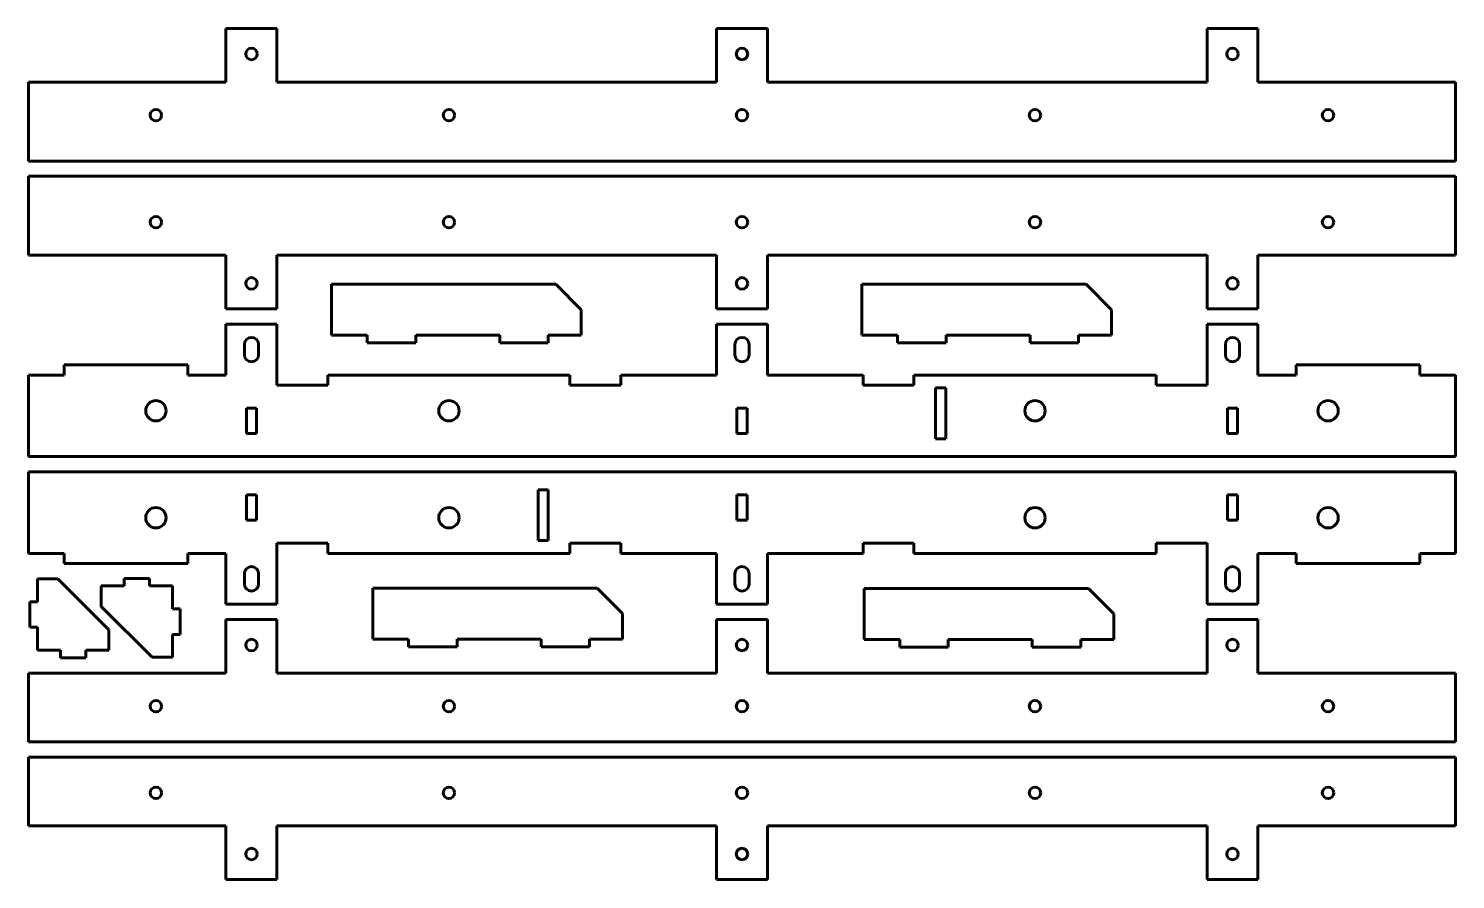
# Model space of a CAD drawing. Header units: millimetres. Extents: x 25 to 1179, y 185 to 548.
# Drawn here: x 25.5 to 305.5, y 377 to 544 of the extents above; entities that cross this region are included whole.
import ezdxf

# ---------------------------------------------------------------- set-up
doc = ezdxf.new("R2010")
doc.units = ezdxf.units.MM
for name, color, linetype in [('BED_HOLDING_PLAT', 7, 'Continuous'), ('BED_HOLDING_TOP_', 7, 'Continuous'), ('BOTTOM_JOINT_SUP', 7, 'Continuous'), ('Default', 7, 'Continuous'), ('LEG_SUPPORT', 7, 'Continuous'), ('MIDLDE_PLATE', 7, 'Continuous')]:
    doc.layers.add(name, color=color, linetype=linetype)

# ---------------------------------------------------------------- blocks, each defined once
blk = doc.blocks.new('SE')
at = {"layer": 'BED_HOLDING_PLAT', "color": 7, "linetype": 'Continuous', "lineweight": 60}
for p, q in [((64.28, 486.01), (74.28, 486.01)), ((64.28, 476.01), (64.28, 486.01)), ((74.28, 486.01), (74.28, 474.01)), ((160.53, 486.01), (160.53, 476.01)), ((170.53, 486.01), (160.53, 486.01)), ((170.53, 476.01), (170.53, 486.01)), ((256.78, 474.01), (256.78, 486.01)), ((256.78, 486.01), (266.78, 486.01)), ((266.78, 486.01), (266.78, 476.01)), ((67.88, 482.01), (67.88, 480.01)), ((70.68, 480.01), (70.68, 482.01)), ((164.13, 480.01), (164.13, 482.01)), ((166.93, 482.01), (166.93, 480.01)), ((260.38, 482.01), (260.38, 480.01)), ((263.18, 480.01), (263.18, 482.01)), ((25.53, 460.01), (25.53, 476.01)), ((25.53, 476.01), (32.53, 476.01)), ((32.53, 478.01), (32.53, 476.01)), ((32.53, 478.01), (56.8, 478.01)), ((56.8, 478.01), (56.8, 476.01)), ((56.8, 476.01), (64.28, 476.01)), ((84.28, 474.01), (84.28, 476.01)), ((84.28, 476.01), (131.78, 476.01)), ((131.78, 476.01), (131.78, 474.01)), ((141.78, 474.01), (141.78, 476.01)), ((141.78, 476.01), (160.53, 476.01)), ((170.53, 476.01), (189.28, 476.01)), ((189.28, 476.01), (189.28, 474.01)), ((199.28, 474.01), (199.28, 476.01)), ((199.28, 476.01), (246.78, 476.01)), ((246.78, 476.01), (246.78, 474.01)), ((266.78, 476.01), (274.27, 476.01)), ((274.27, 478.01), (274.27, 476.01)), ((274.27, 478.01), (298.53, 478.01)), ((298.53, 478.01), (298.53, 476.01)), ((298.53, 476.01), (305.53, 476.01)), ((305.53, 476.01), (305.53, 460.01)), ((74.28, 474.01), (84.28, 474.01)), ((131.78, 474.01), (141.78, 474.01)), ((189.28, 474.01), (199.28, 474.01)), ((203.53, 463.51), (203.53, 473.51)), ((205.53, 473.51), (203.53, 473.51)), ((205.53, 463.51), (205.53, 473.51)), ((246.78, 474.01), (256.78, 474.01)), ((68.28, 469.51), (70.28, 469.51)), ((68.28, 464.51), (68.28, 469.51)), ((70.28, 469.51), (70.28, 464.51)), ((164.53, 469.51), (166.53, 469.51)), ((164.53, 464.51), (164.53, 469.51)), ((166.53, 469.51), (166.53, 464.51)), ((260.78, 469.51), (262.78, 469.51)), ((260.78, 464.51), (260.78, 469.51)), ((262.78, 469.51), (262.78, 464.51)), ((70.28, 464.51), (68.28, 464.51)), ((166.53, 464.51), (164.53, 464.51)), ((203.53, 463.51), (205.53, 463.51)), ((262.78, 464.51), (260.78, 464.51)), ((305.53, 460.01), (25.53, 460.01))]:
    blk.add_line(p, q, dxfattribs=at)
for centre in [(50.53, 469.01), (108.03, 469.01), (223.03, 469.01), (280.53, 469.01)]:
    blk.add_circle(centre, 2, dxfattribs=at)
for centre, start, end in [((69.28, 482.01), 0, 180), ((165.53, 482.01), 0, 180), ((261.78, 482.01), 0, 180), ((69.28, 480.01), 180, 0), ((165.53, 480.01), 180, 0), ((261.78, 480.01), 180, 0)]:
    blk.add_arc(centre, 1.4, start, end, dxfattribs=at)
blk = doc.blocks.new('SE1')
at = {"layer": 'BED_HOLDING_TOP_', "color": 7, "linetype": 'Continuous', "lineweight": 60}
for p, q in [((64.28, 533.52), (64.28, 544.03)), ((64.28, 544.03), (74.28, 544.03)), ((74.28, 544.03), (74.28, 533.52)), ((160.53, 533.52), (160.53, 544.03)), ((160.53, 544.03), (170.53, 544.03)), ((170.53, 544.03), (170.53, 533.52)), ((256.78, 533.52), (256.78, 544.03)), ((256.78, 544.03), (266.78, 544.03)), ((266.78, 544.03), (266.78, 533.52)), ((25.53, 518.02), (25.53, 533.52)), ((25.53, 533.52), (64.28, 533.52)), ((74.28, 533.52), (160.53, 533.52)), ((170.53, 533.52), (256.78, 533.52)), ((266.78, 533.52), (305.53, 533.52)), ((305.53, 533.52), (305.53, 518.02)), ((305.53, 518.02), (25.53, 518.02))]:
    blk.add_line(p, q, dxfattribs=at)
for centre, radius in [((69.28, 539.04), 1.13), ((165.53, 539.04), 1.13), ((261.78, 539.04), 1.13), ((50.53, 527.02), 1.12), ((108.03, 527.02), 1.12), ((165.53, 527.02), 1.12), ((223.03, 527.02), 1.12), ((280.53, 527.02), 1.12)]:
    blk.add_circle(centre, radius, dxfattribs=at)
blk = doc.blocks.new('SE2')
at = {"layer": 'MIDLDE_PLATE', "color": 7, "linetype": 'Continuous', "lineweight": 60}
for p, q in [((64.28, 417.51), (64.28, 428.01)), ((64.28, 428.01), (74.28, 428.01)), ((74.28, 428.01), (74.28, 417.51)), ((160.53, 417.51), (160.53, 428.01)), ((160.53, 428.01), (170.53, 428.01)), ((170.53, 428.01), (170.53, 417.51)), ((256.78, 417.51), (256.78, 428.01)), ((256.78, 428.01), (266.78, 428.01)), ((266.78, 428.01), (266.78, 417.51)), ((25.53, 404.01), (25.53, 417.51)), ((25.53, 417.51), (64.28, 417.51)), ((74.28, 417.51), (160.53, 417.51)), ((170.53, 417.51), (256.78, 417.51)), ((266.78, 417.51), (305.53, 417.51)), ((305.53, 417.51), (305.53, 404.01)), ((305.53, 404.01), (25.53, 404.01))]:
    blk.add_line(p, q, dxfattribs=at)
for centre, radius in [((69.28, 423.02), 1.13), ((165.53, 423.02), 1.12), ((261.78, 423.02), 1.13), ((50.53, 411.01), 1.12), ((108.03, 411.01), 1.12), ((165.53, 411.01), 1.12), ((223.03, 411.01), 1.12), ((280.53, 411.01), 1.12)]:
    blk.add_circle(centre, radius, dxfattribs=at)
blk = doc.blocks.new('SE3')
at = {"layer": 'BED_HOLDING_TOP_', "color": 7, "linetype": 'Continuous', "lineweight": 60}
for p, q in [((25.53, 499.52), (25.53, 515.02)), ((25.53, 515.02), (305.53, 515.02)), ((305.53, 515.02), (305.53, 499.52)), ((64.28, 499.52), (25.53, 499.52)), ((64.28, 489.01), (64.28, 499.52)), ((160.53, 499.52), (74.28, 499.52)), ((74.28, 499.52), (74.28, 489.01)), ((160.53, 489.01), (160.53, 499.52)), ((170.53, 499.52), (170.53, 489.01)), ((256.78, 499.52), (170.53, 499.52)), ((256.78, 489.01), (256.78, 499.52)), ((305.53, 499.52), (266.78, 499.52)), ((266.78, 499.52), (266.78, 489.01)), ((74.28, 489.01), (64.28, 489.01)), ((170.53, 489.01), (160.53, 489.01)), ((266.78, 489.01), (256.78, 489.01))]:
    blk.add_line(p, q, dxfattribs=at)
for centre, radius in [((50.53, 506.02), 1.12), ((108.03, 506.02), 1.12), ((165.53, 506.02), 1.12), ((223.03, 506.02), 1.12), ((280.53, 506.02), 1.12), ((69.28, 494), 1.13), ((165.53, 494), 1.13), ((261.78, 494), 1.13)]:
    blk.add_circle(centre, radius, dxfattribs=at)
blk = doc.blocks.new('SE4')
at = {"layer": 'BED_HOLDING_PLAT', "color": 7, "linetype": 'Continuous', "lineweight": 60}
for p, q in [((25.53, 441.01), (25.53, 457.01)), ((25.53, 457.01), (305.53, 457.01)), ((305.53, 457.01), (305.53, 441.01)), ((68.28, 447.51), (68.28, 452.51)), ((68.28, 452.51), (70.28, 452.51)), ((70.28, 452.51), (70.28, 447.51)), ((127.53, 453.51), (125.53, 453.51)), ((125.53, 453.51), (125.53, 443.51)), ((127.53, 453.51), (127.53, 443.51)), ((164.53, 447.51), (164.53, 452.51)), ((164.53, 452.51), (166.53, 452.51)), ((166.53, 452.51), (166.53, 447.51)), ((260.78, 447.51), (260.78, 452.51)), ((260.78, 452.51), (262.78, 452.51)), ((262.78, 452.51), (262.78, 447.51)), ((70.28, 447.51), (68.28, 447.51)), ((166.53, 447.51), (164.53, 447.51)), ((262.78, 447.51), (260.78, 447.51)), ((84.28, 443.01), (74.28, 443.01)), ((74.28, 443.01), (74.28, 431.01)), ((84.28, 441.01), (84.28, 443.01)), ((125.53, 443.51), (127.53, 443.51)), ((131.78, 443.01), (131.78, 441.01)), ((141.78, 443.01), (131.78, 443.01)), ((141.78, 441.01), (141.78, 443.01)), ((189.28, 443.01), (189.28, 441.01)), ((199.28, 443.01), (189.28, 443.01)), ((199.28, 441.01), (199.28, 443.01)), ((246.78, 443.01), (246.78, 441.01)), ((256.78, 443.01), (246.78, 443.01)), ((256.78, 431.01), (256.78, 443.01)), ((32.53, 441.01), (25.53, 441.01)), ((32.53, 439.01), (32.53, 441.01)), ((64.28, 441.01), (56.8, 441.01)), ((56.8, 439.01), (56.8, 441.01)), ((64.28, 431.01), (64.28, 441.01)), ((131.78, 441.01), (84.28, 441.01)), ((160.53, 441.01), (141.78, 441.01)), ((160.53, 441.01), (160.53, 431.01)), ((189.28, 441.01), (170.53, 441.01)), ((170.53, 431.01), (170.53, 441.01)), ((246.78, 441.01), (199.28, 441.01)), ((266.78, 441.01), (266.78, 431.01)), ((274.27, 441.01), (266.78, 441.01)), ((274.27, 439.01), (274.27, 441.01)), ((305.53, 441.01), (298.53, 441.01)), ((298.53, 439.01), (298.53, 441.01)), ((56.8, 439.01), (32.53, 439.01)), ((67.88, 437.01), (67.88, 435.01)), ((70.68, 435.01), (70.68, 437.01)), ((164.13, 435.01), (164.13, 437.01)), ((166.93, 437.01), (166.93, 435.01)), ((260.38, 437.01), (260.38, 435.01)), ((263.18, 435.01), (263.18, 437.01)), ((298.53, 439.01), (274.27, 439.01)), ((74.28, 431.01), (64.28, 431.01)), ((160.53, 431.01), (170.53, 431.01)), ((266.78, 431.01), (256.78, 431.01))]:
    blk.add_line(p, q, dxfattribs=at)
for centre in [(50.53, 448.01), (108.03, 448.01), (223.03, 448.01), (280.53, 448.01)]:
    blk.add_circle(centre, 2, dxfattribs=at)
for centre, start, end in [((69.28, 437.01), 0, 180), ((165.53, 437.01), 0, 180), ((261.78, 437.01), 0, 180), ((69.28, 435.01), 180, 0), ((165.53, 435.01), 180, 0), ((261.78, 435.01), 180, 0)]:
    blk.add_arc(centre, 1.4, start, end, dxfattribs=at)
blk = doc.blocks.new('SE5')
at = {"layer": 'MIDLDE_PLATE', "color": 7, "linetype": 'Continuous', "lineweight": 60}
for p, q in [((25.53, 387.51), (25.53, 401.01)), ((25.53, 401.01), (305.53, 401.01)), ((305.53, 401.01), (305.53, 387.51)), ((64.28, 387.51), (25.53, 387.51)), ((64.28, 377.01), (64.28, 387.51)), ((160.53, 387.51), (74.28, 387.51)), ((74.28, 387.51), (74.28, 377.01)), ((160.53, 377.01), (160.53, 387.51)), ((256.78, 387.51), (170.53, 387.51)), ((170.53, 387.51), (170.53, 377.01)), ((256.78, 377.01), (256.78, 387.51)), ((305.53, 387.51), (266.78, 387.51)), ((266.78, 387.51), (266.78, 377.01)), ((74.28, 377.01), (64.28, 377.01)), ((170.53, 377.01), (160.53, 377.01)), ((266.78, 377.01), (256.78, 377.01))]:
    blk.add_line(p, q, dxfattribs=at)
for centre, radius in [((50.53, 394.01), 1.12), ((108.03, 394.01), 1.12), ((165.53, 394.01), 1.12), ((223.03, 394.01), 1.12), ((280.53, 394.01), 1.12), ((69.28, 382), 1.13), ((165.53, 382), 1.12), ((261.78, 382), 1.13)]:
    blk.add_circle(centre, radius, dxfattribs=at)
blk = doc.blocks.new('SE10')
at = {"layer": 'LEG_SUPPORT', "color": 7, "linetype": 'Continuous', "lineweight": 60}
for p, q in [((85, 483.82), (85, 493.82)), ((85, 493.82), (129, 493.82)), ((134, 488.82), (129, 493.82)), ((134, 488.82), (134, 483.82)), ((92, 483.82), (85, 483.82)), ((92, 482.32), (92, 483.82)), ((101.5, 482.32), (92, 482.32)), ((118, 483.82), (101.5, 483.82)), ((101.5, 483.82), (101.5, 482.32)), ((118, 482.32), (118, 483.82)), ((127.5, 482.32), (118, 482.32)), ((134, 483.82), (127.5, 483.82)), ((127.5, 483.82), (127.5, 482.32))]:
    blk.add_line(p, q, dxfattribs=at)
blk = doc.blocks.new('SE11')
at = {"layer": 'LEG_SUPPORT', "color": 7, "linetype": 'Continuous', "lineweight": 60}
for p, q in [((189.5, 424.13), (189.5, 434.13)), ((189.5, 434.13), (233.5, 434.13)), ((238.5, 429.13), (233.5, 434.13)), ((238.5, 429.13), (238.5, 424.13)), ((196.5, 424.13), (189.5, 424.13)), ((196.5, 422.63), (196.5, 424.13)), ((222.5, 424.13), (206, 424.13)), ((206, 424.13), (206, 422.63)), ((222.5, 422.63), (222.5, 424.13)), ((238.5, 424.13), (232, 424.13)), ((232, 424.13), (232, 422.63)), ((206, 422.63), (196.5, 422.63)), ((232, 422.63), (222.5, 422.63))]:
    blk.add_line(p, q, dxfattribs=at)
blk = doc.blocks.new('SE12')
at = {"layer": 'LEG_SUPPORT', "color": 7, "linetype": 'Continuous', "lineweight": 60}
for p, q in [((189.07, 483.84), (189.07, 493.84)), ((189.07, 493.84), (233.07, 493.84)), ((238.07, 488.84), (233.07, 493.84)), ((238.07, 488.84), (238.07, 483.84)), ((196.07, 483.84), (189.07, 483.84)), ((196.07, 482.34), (196.07, 483.84)), ((205.57, 482.34), (196.07, 482.34)), ((222.07, 483.84), (205.57, 483.84)), ((205.57, 483.84), (205.57, 482.34)), ((222.07, 482.34), (222.07, 483.84)), ((231.57, 482.34), (222.07, 482.34)), ((238.07, 483.84), (231.57, 483.84)), ((231.57, 483.84), (231.57, 482.34))]:
    blk.add_line(p, q, dxfattribs=at)
blk = doc.blocks.new('SE13')
at = {"layer": 'LEG_SUPPORT', "color": 7, "linetype": 'Continuous', "lineweight": 60}
for p, q in [((93.11, 424.18), (93.11, 434.18)), ((93.11, 434.18), (137.11, 434.18)), ((142.11, 429.18), (137.11, 434.18)), ((142.11, 429.18), (142.11, 424.18)), ((100.11, 424.18), (93.11, 424.18)), ((100.11, 422.68), (100.11, 424.18)), ((126.11, 424.18), (109.61, 424.18)), ((109.61, 424.18), (109.61, 422.68)), ((126.11, 422.68), (126.11, 424.18)), ((142.11, 424.18), (135.61, 424.18)), ((135.61, 424.18), (135.61, 422.68)), ((109.61, 422.68), (100.11, 422.68)), ((135.61, 422.68), (126.11, 422.68))]:
    blk.add_line(p, q, dxfattribs=at)
blk = doc.blocks.new('SE26')
at = {"layer": 'BOTTOM_JOINT_SUP', "color": 7, "linetype": 'Continuous', "lineweight": 60}
for p, q in [((27.28, 436.03), (31.28, 436.03)), ((27.28, 431.53), (27.28, 436.03)), ((41.28, 426.03), (31.28, 436.03)), ((25.78, 431.53), (27.28, 431.53)), ((25.78, 426.53), (25.78, 431.53)), ((25.78, 426.53), (27.28, 426.53)), ((27.28, 422.03), (27.28, 426.53)), ((41.28, 426.03), (41.28, 422.03)), ((31.78, 422.03), (27.28, 422.03)), ((31.78, 420.53), (31.78, 422.03)), ((36.78, 420.53), (31.78, 420.53)), ((41.28, 422.03), (36.78, 422.03)), ((36.78, 420.53), (36.78, 422.03))]:
    blk.add_line(p, q, dxfattribs=at)
blk = doc.blocks.new('SE27')
at = {"layer": 'BOTTOM_JOINT_SUP', "color": 7, "linetype": 'Continuous', "lineweight": 60}
for p, q in [((39.78, 434.61), (44.28, 434.61)), ((39.78, 430.61), (39.78, 434.61)), ((44.28, 436.11), (44.28, 434.61)), ((44.28, 436.11), (49.28, 436.11)), ((49.28, 436.11), (49.28, 434.61)), ((49.28, 434.61), (53.78, 434.61)), ((53.78, 434.61), (53.78, 430.11)), ((39.78, 430.61), (49.78, 420.61)), ((55.28, 430.11), (53.78, 430.11)), ((55.28, 430.11), (55.28, 425.11)), ((53.78, 425.11), (53.78, 420.61)), ((55.28, 425.11), (53.78, 425.11)), ((53.78, 420.61), (49.78, 420.61))]:
    blk.add_line(p, q, dxfattribs=at)

msp = doc.modelspace()

# ---------------------------------------------------------------- block references
at = {"layer": 'Default'}
for name in ['SE1', 'SE3', 'SE10', 'SE12', 'SE', 'SE4', 'SE26', 'SE27', 'SE13', 'SE11', 'SE2', 'SE5']:
    msp.add_blockref(name, (0, 0), dxfattribs=at)

doc.saveas('drawing.dxf')
